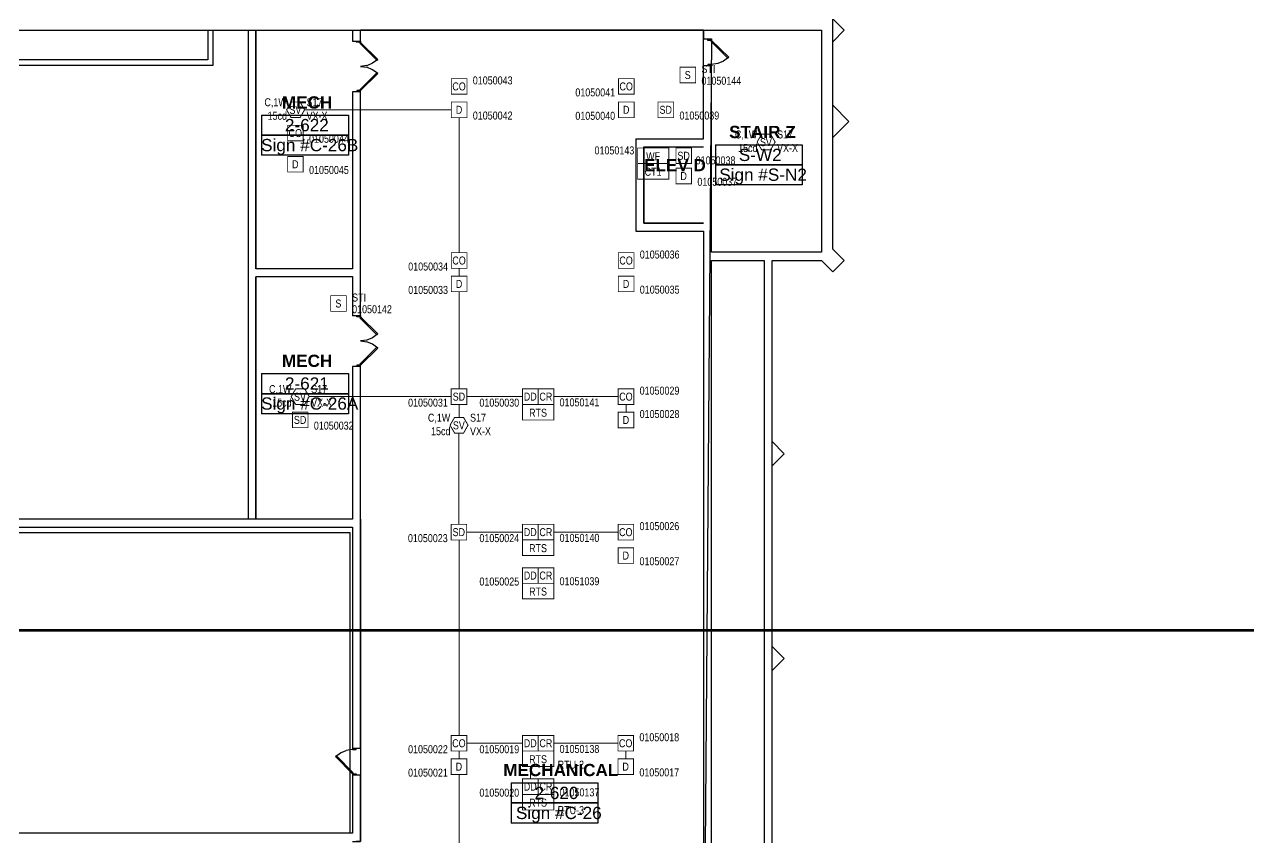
# Model space of a CAD drawing. Header units: inches. Extents: x 9349 to 17082, y 17684 to 25415.
# Drawn here: x 15236 to 17082, y 22071 to 23291 of the extents above; entities that cross this region are included whole.
import ezdxf
from ezdxf.enums import TextEntityAlignment as Align

# ---------------------------------------------------------------- set-up
doc = ezdxf.new("R2010")
doc.units = ezdxf.units.IN
doc.header["$LTSCALE"] = 0.25
doc.header["$MEASUREMENT"] = 0
for name, color, linetype in [('BACKGROUND', 8, 'Continuous'), ('CO DETECTOR', 1, 'Continuous'), ('CONDUIT', 6, 'Continuous'), ('DUCT DETECTOR', 1, 'Continuous'), ('HEAT DETECTOR', 1, 'Continuous'), ('MONITOR MODULE', 1, 'Continuous'), ('PULL STATION', 1, 'Continuous'), ('RELAY MODULES', 1, 'Continuous'), ('REMOTE TEST STATION', 1, 'Continuous'), ('SMOKE DETECTOR', 1, 'Continuous'), ('SPEAKER STROBE', 1, 'Continuous'), ('WATERFLOW SWITCH', 1, 'Continuous')]:
    doc.layers.add(name, color=color, linetype=linetype)
doc.styles.add('Arial', font='arial.ttf', dxfattribs={"width": 0.8})
doc.styles.add('PDF Arial', font='arial.ttf')
doc.styles.add('PDF Arial Bold', font='arialbd.ttf')

# ---------------------------------------------------------------- blocks, each defined once
blk = doc.blocks.new('SIGA-HRD')
at = {"layer": 'HEAT DETECTOR', "const_width": 1.3}
blk.add_lwpolyline([(-11.5, -11.7), (-11.5, 11.7), (11.9, 11.7), (11.9, -11.7)], close=True, dxfattribs=at)
at = {"layer": 'HEAT DETECTOR', "style": 'Arial', "width": 0.8}
blk.add_text('D', height=12, dxfattribs=at).set_placement((0, 0), align=Align.MIDDLE)
for tag, p in [('ADDRESS', (20.6, 9)), ('ZONE', (20.6, -8.6))]:
    blk.add_attdef(tag, text='', height=12, dxfattribs=at).set_placement(p, align=Align.MIDDLE_LEFT)
blk.add_attdef('SUBSCRIPT', text='', height=12, dxfattribs=at).set_placement((-16.6, -9), align=Align.MIDDLE_RIGHT)
blk = doc.blocks.new('SIGA-COD')
at = {"layer": 'CO DETECTOR', "const_width": 1.3}
blk.add_lwpolyline([(-11.5, -11.7), (-11.5, 11.7), (11.9, 11.7), (11.9, -11.7)], close=True, dxfattribs=at)
at = {"layer": 'CO DETECTOR', "style": 'Arial', "width": 0.8}
blk.add_text('CO', height=12, dxfattribs=at).set_placement((0, 0), align=Align.MIDDLE)
for tag, p in [('ADDRESS', (20.6, 9)), ('ZONE', (20.6, -8.6))]:
    blk.add_attdef(tag, text='', height=12, dxfattribs=at).set_placement(p, align=Align.MIDDLE_LEFT)
blk.add_attdef('SUBSCRIPT', text='', height=12, dxfattribs=at).set_placement((-16.6, -9), align=Align.MIDDLE_RIGHT)
blk = doc.blocks.new('SIGA-CR')
at = {"layer": 'RELAY MODULES', "const_width": 1.3}
blk.add_lwpolyline([(-11.5, -11.7), (-11.5, 11.7), (11.9, 11.7), (11.9, -11.7)], close=True, dxfattribs=at)
at = {"layer": 'RELAY MODULES', "style": 'Arial', "width": 0.8}
blk.add_text('CR', height=12, dxfattribs=at).set_placement((0, 0), align=Align.MIDDLE)
for tag, p in [('ADDRESS', (20.6, 9)), ('ZONE', (20.6, -8.6))]:
    blk.add_attdef(tag, text='', height=12, dxfattribs=at).set_placement(p, align=Align.MIDDLE_LEFT)
blk.add_attdef('SUBSCRIPT', text='', height=12, dxfattribs=at).set_placement((-16.6, -9), align=Align.MIDDLE_RIGHT)
blk = doc.blocks.new('SIGA-SD')
at = {"layer": 'DUCT DETECTOR', "const_width": 1.3}
blk.add_lwpolyline([(-11.5, -11.7), (-11.5, 11.7), (11.9, 11.7), (11.9, -11.7)], close=True, dxfattribs=at)
at = {"layer": 'DUCT DETECTOR', "style": 'Arial', "width": 0.8}
blk.add_text('DD', height=12, dxfattribs=at).set_placement((0, 0), align=Align.MIDDLE)
for tag, p in [('ADDRESS', (20.6, 9)), ('ZONE', (20.6, -8.6))]:
    blk.add_attdef(tag, text='', height=12, dxfattribs=at).set_placement(p, align=Align.MIDDLE_LEFT)
blk.add_attdef('SUBSCRIPT', text='', height=12, dxfattribs=at).set_placement((-16.6, -9), align=Align.MIDDLE_RIGHT)
blk = doc.blocks.new('SD-TRK')
at = {"layer": 'REMOTE TEST STATION', "const_width": 1.25}
blk.add_lwpolyline([(-23.2, 12.4), (23.6, 12.4), (23.6, -11), (-23.2, -11)], close=True, dxfattribs=at)
at = {"layer": 'REMOTE TEST STATION', "style": 'Arial', "width": 0.8}
blk.add_text('RTS', height=12, dxfattribs=at).set_placement((0, 0), align=Align.MIDDLE)
blk.add_attdef('DD_NUMBER', text='', height=12, dxfattribs=at).set_placement((29.5, 10.2), align=Align.MIDDLE_LEFT)
blk = doc.blocks.new('SIGA-278')
at = {"layer": 'PULL STATION', "const_width": 1.3}
blk.add_lwpolyline([(-11.5, -11.7), (-11.5, 11.7), (11.9, 11.7), (11.9, -11.7)], close=True, dxfattribs=at)
at = {"layer": 'PULL STATION', "style": 'Arial', "width": 0.8}
blk.add_text('S', height=12, dxfattribs=at).set_placement((0, 0), align=Align.MIDDLE)
for tag, p in [('ADDRESS', (20.6, 9)), ('ZONE', (20.6, -8.6))]:
    blk.add_attdef(tag, text='', height=12, dxfattribs=at).set_placement(p, align=Align.MIDDLE_LEFT)
blk.add_attdef('SUBSCRIPT', text='', height=12, dxfattribs=at).set_placement((-16.6, -9), align=Align.MIDDLE_RIGHT)
blk = doc.blocks.new('WATERFLOW SWITCH')
at = {"layer": 'WATERFLOW SWITCH', "const_width": 1.25}
blk.add_lwpolyline([(-23.2, 12.4), (23.6, 12.4), (23.6, -11), (-23.2, -11)], close=True, dxfattribs=at)
at = {"layer": 'WATERFLOW SWITCH', "style": 'Arial', "width": 0.8}
blk.add_text('WF', height=12, dxfattribs=at).set_placement((0, 0), align=Align.MIDDLE)
for tag, p in [('ADDRESS', (28.8, 11.6)), ('ZONE', (29.1, -8.8))]:
    blk.add_attdef(tag, text='', height=12, dxfattribs=at).set_placement(p, align=Align.MIDDLE_LEFT)
blk = doc.blocks.new('SIGA-PD')
at = {"layer": 'SMOKE DETECTOR', "const_width": 1.3}
blk.add_lwpolyline([(-11.5, -11.7), (-11.5, 11.7), (11.9, 11.7), (11.9, -11.7)], close=True, dxfattribs=at)
at = {"layer": 'SMOKE DETECTOR', "style": 'Arial', "width": 0.8}
blk.add_text('SD', height=12, dxfattribs=at).set_placement((0, 0), align=Align.MIDDLE)
for tag, p in [('ADDRESS', (20.6, 9)), ('ZONE', (20.6, -8.6))]:
    blk.add_attdef(tag, text='', height=12, dxfattribs=at).set_placement(p, align=Align.MIDDLE_LEFT)
blk.add_attdef('SUBSCRIPT', text='', height=12, dxfattribs=at).set_placement((-16.6, -9), align=Align.MIDDLE_RIGHT)
blk = doc.blocks.new('GC-S7VM')
at = {"layer": 'SPEAKER STROBE', "const_width": 1.46}
blk.add_lwpolyline([(13.8, 0.2), (7.1, 11.9), (-6.4, 11.9), (-13.2, 0.2), (-6.4, -11.5), (7.1, -11.5)], close=True, dxfattribs=at)
at = {"layer": 'SPEAKER STROBE', "style": 'Arial', "width": 0.8}
blk.add_text('SV', height=12, dxfattribs=at).set_placement((0, 0), align=Align.MIDDLE)
for tag, p in [('C', (-12.9, 11.5)), ('CANDELA', (-12.6, -8.8)), ('1/2W', (-12.6, -29.2))]:
    blk.add_attdef(tag, text='', height=12, dxfattribs=at).set_placement(p, align=Align.MIDDLE_RIGHT)
for tag, p in [('Speaker_Circuit', (16.8, 11.5)), ('Visual_Circuit', (16.8, -8.8))]:
    blk.add_attdef(tag, text='', height=12, dxfattribs=at).set_placement(p, align=Align.MIDDLE_LEFT)
blk = doc.blocks.new('SIGA-CT1')
at = {"layer": 'MONITOR MODULE', "const_width": 1.25}
blk.add_lwpolyline([(-23.2, 12.4), (23.6, 12.4), (23.6, -11), (-23.2, -11)], close=True, dxfattribs=at)
at = {"layer": 'MONITOR MODULE', "style": 'Arial', "width": 0.8}
blk.add_text('CT1', height=12, dxfattribs=at).set_placement((0, 0), align=Align.MIDDLE)

msp = doc.modelspace()

# ---------------------------------------------------------------- linework, layer by layer
at = {"lineweight": 0, "const_width": 4}
msp.add_lwpolyline([(14072.9, 22382.2), (17079.8, 22382.2)], dxfattribs=at)
at = {"layer": 'BACKGROUND', "ltscale": 1.359887}
msp.add_lwpolyline([(16448, 22953.7), (16448, 23851.1)], dxfattribs=at)
at = {"layer": 'BACKGROUND'}
for points in [[(16448, 23265.1), (16465, 23282.2), (16448, 23299.2)], [(15192.8, 23230.1), (15518.4, 23230.1), (15518.4, 23238.2), (15518.4, 23282.2)], [(15510.4, 23282.2), (15510.4, 23238.1), (15192.8, 23238.1)], [(15570.8, 23282.2), (15570.8, 22548.7)], [(15582.7, 23282.2), (15727.4, 23282.2), (15727.4, 23266.1)], [(15727.4, 23266.1), (15739.6, 23266.1), (15739.6, 23282.2)], [(16254.2, 23282.2), (15739.6, 23282.2)], [(16152.6, 23119.5), (16254.2, 23119.5), (16254.2, 23282.2), (16254.2, 23269.3)], [(16431, 23282.2), (16431, 22949.5), (16266.1, 22949.5)], [(15733.8, 23264.1), (15733.8, 23266.1)], [(15739.6, 23266.1), (15739.6, 23264.2), (15733.8, 23264.2)], [(15739.6, 23264.2), (15738.3, 23262.9)], [(15738.3, 23262.9), (15764, 23237.5)], [(15764, 23237.5), (15765.3, 23238.5), (15739.5, 23264.1)], [(16254.2, 23269.3), (16266.1, 23269.3), (16266.1, 23267.1), (16260.3, 23267.1)], [(16260.3, 23267), (16260.3, 23269.3)], [(16266.1, 23267.1), (16264.8, 23266.1)], [(16264.8, 23266.1), (16290.5, 23240.4)], [(16290.5, 23240.4), (16291.8, 23241.7), (16266.1, 23267.1)], [(15748.9, 23229.2), (15739.6, 23227.9), (15748.9, 23226.9)], [(15757.6, 23233), (15748.9, 23229.1)], [(15757.6, 23223), (15748.9, 23226.9)], [(15765.3, 23238.5), (15757.6, 23233)], [(16266.1, 22949.5), (16266.1, 23229.1), (16254.2, 23229.1)], [(16266.1, 23229.1), (16266.1, 23231.1), (16260.3, 23231.1)], [(16260.3, 23231), (16260.3, 23229.1)], [(16275.4, 23232.4), (16266.1, 23231.1)], [(16284.1, 23235.9), (16275.4, 23232.4)], [(16291.8, 23241.7), (16284.1, 23235.9)], [(15738.3, 23193.1), (15764, 23218.5)], [(15764, 23218.5), (15765.3, 23217.6), (15739.5, 23191.8)], [(15765.3, 23217.6), (15757.6, 23223)], [(15727.4, 23190), (15727.4, 22924.5), (15582.7, 22924.5)], [(15727.4, 22854.1), (15739.6, 22854.1), (15739.6, 23189.9), (15727.4, 23189.9)], [(15739.6, 23189.9), (15739.6, 23191.9), (15733.8, 23191.9)], [(15733.8, 23191.8), (15733.8, 23189.9)], [(15739.6, 23191.9), (15738.3, 23193.2)], [(16448, 23121.5), (16472.1, 23145.6), (16448, 23169.7)], [(15591.1, 23154.9), (15721.3, 23154.9), (15721.3, 23125), (15591.1, 23125), (15721.3, 23125), (15721.3, 23094.8), (15591.1, 23094.8)], [(15591.1, 23154.9), (15591.1, 23125), (15591.1, 23094.8)], [(16152.6, 23119.5), (16152.6, 23107.3), (16152.6, 22980.7)], [(16164.5, 23107.3), (16254.2, 23107.3)], [(16271.8, 23110.5), (16402, 23110.5), (16402, 23080.3), (16271.8, 23080.3), (16402, 23080.3), (16402, 23050.1), (16271.8, 23050.1)], [(16271.9, 23110.5), (16271.9, 23080.3), (16271.9, 23050.1)], [(16152.6, 22980.7), (16164.5, 22980.7)], [(16164.5, 22980.7), (16254.2, 22980.7), (16254.2, 21736.8)], [(16448, 22919.6), (16465, 22936.6), (16448, 22953.7)], [(16266.1, 22936.6), (16345.1, 22936.6), (16345.1, 21736.8)], [(16266.1, 21736.8), (16266.1, 22936.6)], [(16357.1, 22936.6), (16431, 22936.6)], [(16431, 22936.6), (16431, 22936.6)], [(16431, 22936.6), (16448, 22919.6)], [(15582.7, 22912.6), (15727.4, 22912.6), (15727.4, 22854)], [(15739.6, 22854.1), (15739.6, 22852.1), (15733.8, 22852.1)], [(15733.8, 22852.1), (15733.8, 22854)], [(15739.6, 22852.1), (15738.3, 22850.8)], [(15738.3, 22850.8), (15764, 22825.4)], [(15764, 22825.4), (15765.3, 22826.7), (15739.5, 22852.1)], [(15757.6, 22820.9), (15748.9, 22817.4)], [(15765.3, 22826.7), (15757.6, 22820.9)], [(15738.3, 22781.1), (15764, 22806.8)], [(15764, 22806.7), (15765.3, 22805.5), (15739.5, 22779.8)], [(15748.9, 22817.4), (15739.6, 22816.1), (15748.9, 22814.8)], [(15757.6, 22811.3), (15748.9, 22814.8)], [(15765.3, 22805.5), (15757.6, 22811.2)], [(15591.1, 22767.2), (15721.3, 22767.2), (15721.3, 22737), (15591.1, 22737), (15721.3, 22737), (15721.3, 22706.8), (15591.1, 22706.8)], [(15591.1, 22767.2), (15591.1, 22737), (15591.1, 22706.8)], [(15727.4, 22777.9), (15727.4, 22548.7)], [(15727.4, 22205.1), (15739.6, 22205.1), (15739.6, 22777.9), (15727.4, 22777.9)], [(15733.8, 22779.8), (15733.8, 22777.8)], [(15739.6, 22777.9), (15739.6, 22779.8), (15733.8, 22779.8)], [(15739.6, 22779.8), (15738.3, 22781.1)], [(16357, 22629), (16375, 22647), (16357, 22665.4)], [(15739.6, 22548.7), (15739.6, 22065.2), (15733.1, 22065.2)], [(14039.2, 22528.7), (15723.5, 22528.7), (15723.5, 22077.5), (14306.6, 22077.5)], [(14051.4, 22536.8), (15727.4, 22536.8), (15727.4, 22205.1), (15727.4, 22203.1), (15718.1, 22201.9)], [(16357, 22321.7), (16375, 22339.7), (16357, 22357.7)], [(15703.2, 22193.5), (15701.9, 22192.5)], [(15702, 22192.5), (15709.4, 22198.3)], [(15702, 22192.6), (15727.4, 22166.8), (15727.4, 22164.9), (15727.4, 22077.5), (15723.5, 22077.5)], [(15727.3, 22166.8), (15728.6, 22168.1), (15703.3, 22193.5)], [(15709.4, 22198.3), (15718.1, 22201.9)], [(15727.4, 22203.1), (15733.1, 22203.1), (15733.1, 22205.1)], [(15727.4, 22166.8), (15733.1, 22166.8), (15733.1, 22164.9)], [(15727.4, 22065.2), (15739.6, 22065.2), (15739.6, 22077.5), (15739.6, 22164.9), (15727.4, 22164.9)], [(15965.5, 22153.3), (16095.7, 22153.3), (16095.7, 22123.1), (15965.5, 22123.1), (16095.7, 22123.1), (16095.7, 22092.9), (15965.5, 22092.9)], [(15965.6, 22153.3), (15965.6, 22123.1), (15965.6, 22092.9)]]:
    msp.add_lwpolyline(points, dxfattribs=at)
at = {"layer": 'BACKGROUND', "ltscale": 2.668435}
msp.add_lwpolyline([(13570.9, 23282.2), (16431, 23282.2)], dxfattribs=at)
at = {"layer": 'BACKGROUND'}
for points in [[(15582.7, 22924.4), (15582.7, 23282.2)], [(16164.5, 23107.3), (16164.5, 22992.9)], [(16164.5, 22992.9), (16254.2, 22992.9)], [(15582.7, 22548.7), (15582.7, 22912.5)]]:
    msp.add_lwpolyline(points, close=True, dxfattribs=at)
at = {"layer": 'BACKGROUND', "ltscale": 6.449877}
msp.add_lwpolyline([(16266.1, 23269.3), (16254.2, 21736.8)], dxfattribs=at)
at = {"layer": 'BACKGROUND', "ltscale": 1.438337}
msp.add_lwpolyline([(16357, 21736.8), (16357, 22936.6)], dxfattribs=at)
at = {"layer": 'BACKGROUND', "ltscale": 2.583266}
msp.add_lwpolyline([(15727.4, 22548.7), (14051.4, 22548.7)], dxfattribs=at)
at = {"layer": 'CONDUIT', "lineweight": 0, "const_width": 1.5}
for points in [[(15875.8, 23162.9), (15655.6, 23162.9)], [(15887.5, 22948.5), (15887.5, 23151.2)], [(15887.5, 22913.4), (15887.5, 22925.2)], [(15887.3, 22744.3), (15887.3, 22890)], [(15875.6, 22732.6), (15662.6, 22732.6)], [(15899, 22732.8), (15982.6, 22732.8)], [(16029.4, 22732.8), (16126.1, 22732.8)], [(15887.3, 22701.4), (15887.3, 22720.9)], [(16137.8, 22720.9), (16137.8, 22709.2)], [(15887.1, 22541), (15887.1, 22678)], [(15898.8, 22529.4), (15982.6, 22529.4)], [(16029.4, 22529.3), (16125.9, 22529.4)], [(15887.3, 22224.3), (15887.3, 22517.7)], [(15899, 22212.6), (15982.6, 22212.6)], [(16029.4, 22212.6), (16125.7, 22212.6)], [(15887.3, 22200.9), (15887.3, 22189.2)], [(16137.4, 22200.9), (16137.4, 22189.2)], [(15994.3, 22177.5), (15994.3, 22159.2)], [(15887.3, 22165.8), (15887.3, 22046.4)]]:
    msp.add_lwpolyline(points, dxfattribs=at)

# ---------------------------------------------------------------- block references
at = {"layer": 'CO DETECTOR'}
for p, values in [((15887.3, 23198), {'ADDRESS': '01050043'}), ((16138, 23198), {'SUBSCRIPT': '01050041'}), ((15641.7, 23128), {'ZONE': '01050044'}), ((15887.3, 22936.8), {'SUBSCRIPT': '01050034'}), ((16137.8, 22936.8), {'ADDRESS': '01050036'}), ((16137.6, 22732.6), {'ADDRESS': '01050029'}), ((16137.4, 22529.3), {'ADDRESS': '01050026'}), ((16137.2, 22212.6), {'ADDRESS': '01050018'}), ((15887.1, 22212.6), {'SUBSCRIPT': '01050022'})]:
    msp.add_blockref('SIGA-COD', p, dxfattribs=at).add_auto_attribs(values)
at = {"layer": 'DUCT DETECTOR'}
for p, values in [((15994.1, 22732.6), {'SUBSCRIPT': '01050030'}), ((15994.1, 22529.3), {'SUBSCRIPT': '01050024'}), ((15994.1, 22464.2), {'SUBSCRIPT': '01050025'}), ((15994.1, 22212.6), {'SUBSCRIPT': '01050019'}), ((15994.1, 22147.5), {'SUBSCRIPT': '01050020'})]:
    msp.add_blockref('SIGA-SD', p, dxfattribs=at).add_auto_attribs(values)
at = {"layer": 'HEAT DETECTOR'}
for p, values in [((15887.3, 23162.9), {'ZONE': '01050042'}), ((16138, 23162.9), {'SUBSCRIPT': '01050040'}), ((15641.7, 23081.2), {'ZONE': '01050045'}), ((16224.2, 23063.5), {'ZONE': '01050037'}), ((15887.3, 22901.7), {'SUBSCRIPT': '01050033'}), ((16137.8, 22901.7), {'ZONE': '01050035'}), ((16137.6, 22697.5), {'ADDRESS': '01050028'}), ((16137.4, 22494.2), {'ZONE': '01050027'}), ((15887.1, 22177.5), {'SUBSCRIPT': '01050021'}), ((16137.2, 22177.5), {'ZONE': '01050017'})]:
    msp.add_blockref('SIGA-HRD', p, dxfattribs=at).add_auto_attribs(values)
at = {"layer": 'MONITOR MODULE'}
msp.add_blockref('SIGA-CT1', (16178.4, 23069.9), dxfattribs=at)
at = {"layer": 'PULL STATION'}
for p, values in [((16230.3, 23215.1), {'ADDRESS': 'STI', 'ZONE': '01050144'}), ((15706.3, 22872.3), {'ADDRESS': 'STI', 'ZONE': '01050142'})]:
    msp.add_blockref('SIGA-278', p, dxfattribs=at).add_auto_attribs(values)
at = {"layer": 'RELAY MODULES'}
for p, values in [((16017.5, 22732.6), {'ZONE': '01050141'}), ((16017.5, 22529.3), {'ZONE': '01050140'}), ((16017.5, 22464.2), {'ZONE': '01051039'}), ((16017.5, 22212.6), {'ZONE': '01050138'}), ((16017.5, 22147.5), {'ZONE': '01050137'})]:
    msp.add_blockref('SIGA-CR', p, dxfattribs=at).add_auto_attribs(values)
at = {"layer": 'REMOTE TEST STATION'}
for p in [(16005.8, 22708.5), (16005.8, 22505.3), (16005.8, 22440.2)]:
    msp.add_blockref('SD-TRK', p, dxfattribs=at)
ref = msp.add_blockref('SD-TRK', (16005.8, 22188.6), dxfattribs=at)
ref.add_attrib('DD_NUMBER', 'RTU-2', dxfattribs={"height": 12, "style": 'Arial', "width": 0.8}).set_placement((16035.3, 22180.5), align=Align.MIDDLE_LEFT)
ref = msp.add_blockref('SD-TRK', (16005.8, 22123.5), dxfattribs=at)
ref.add_attrib('DD_NUMBER', 'RTU-3', dxfattribs={"height": 12, "style": 'Arial', "width": 0.8}).set_placement((16035.3, 22112.3), align=Align.MIDDLE_LEFT)
at = {"layer": 'SMOKE DETECTOR'}
for p, values in [((16197.3, 23162.9), {'ZONE': '01050039'}), ((15887.1, 22732.6), {'SUBSCRIPT': '01050031'}), ((15648.9, 22697.7), {'ZONE': '01050032'}), ((15886.9, 22529.3), {'SUBSCRIPT': '01050023'})]:
    msp.add_blockref('SIGA-PD', p, dxfattribs=at).add_auto_attribs(values)
ref = msp.add_blockref('SIGA-PD', (16224.2, 23094), dxfattribs=at)
ref.add_attrib('ADDRESS', '01050038', dxfattribs={"height": 12, "style": 'Arial', "width": 0.8}).set_placement((16242.2, 23087), align=Align.MIDDLE_LEFT)
at = {"layer": 'SPEAKER STROBE'}
for p in [(15641.8, 23162.7), (16347.6, 23114.4), (15648.7, 22732.4), (15887, 22689.5)]:
    msp.add_blockref('GC-S7VM', p, dxfattribs=at).add_auto_attribs({'C': 'C,1W', 'Speaker_Circuit': 'S17', 'Visual_Circuit': 'VX-X', 'CANDELA': '15cd'})
at = {"layer": 'WATERFLOW SWITCH'}
ref = msp.add_blockref('WATERFLOW SWITCH', (16178.4, 23093.3), dxfattribs=at)
ref.add_attrib('ADDRESS', '01050143', dxfattribs={"height": 12, "style": 'Arial', "width": 0.8}).set_placement((16090.5, 23102), align=Align.MIDDLE_LEFT)

# ---------------------------------------------------------------- texts
at = {"layer": 'BACKGROUND', "attachment_point": 7}
for s, insert, char_height, style in [('MECH', (15621.6, 23164.5), 18.38, 'PDF Arial Bold'), ('2-622', (15626.1, 23130.5), 18.41, 'PDF Arial'), ('STAIR Z', (16292.4, 23120.2), 18.38, 'PDF Arial Bold'), ('Sign #C-26B', (15590.4, 23095.2), 18.408, 'PDF Arial'), ('S-W2', (16306.9, 23085.8), 18.41, 'PDF Arial'), ('ELEV D', (16164.8, 23070.7), 18.38, 'PDF Arial Bold'), ('Sign #S-N2', (16277.6, 23050.8), 18.41, 'PDF Arial'), ('MECH', (15621.6, 22776.9), 18.38, 'PDF Arial Bold'), ('2-621', (15626.1, 22742.8), 18.41, 'PDF Arial'), ('Sign #C-26A', (15590.4, 22707.5), 18.408, 'PDF Arial'), ('MECHANICAL', (15953.6, 22163), 18.38, 'PDF Arial Bold'), ('2-620', (16000.6, 22128.6), 18.41, 'PDF Arial'), ('Sign #C-26', (15972.6, 22093.3), 18.41, 'PDF Arial')]:
    msp.add_mtext(s, dxfattribs=dict(at, insert=insert, char_height=char_height, style=style))

doc.saveas('drawing.dxf')
